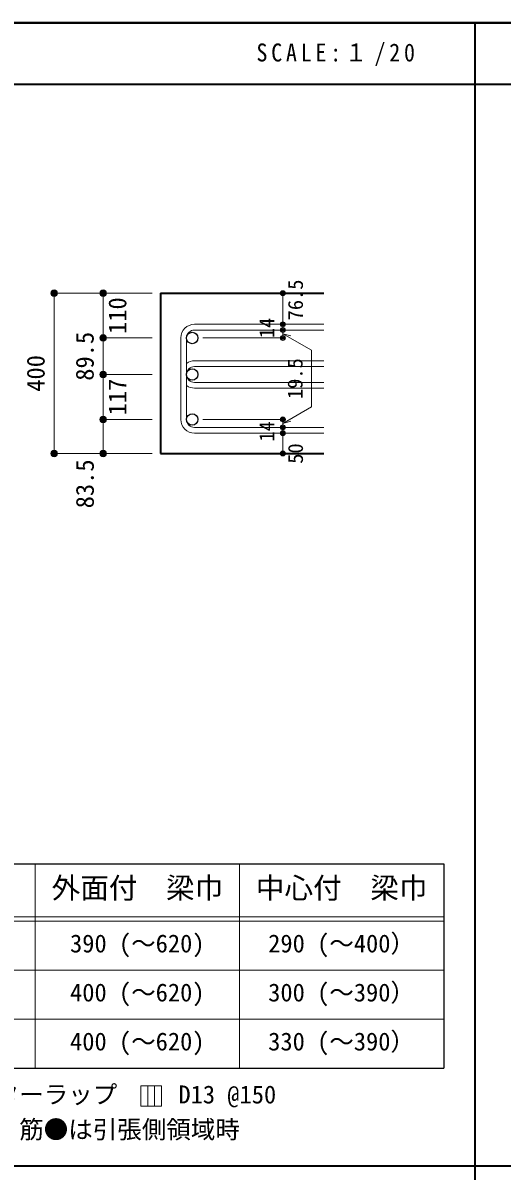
# Model space of a CAD drawing. Units: millimetres at full size, sheet at 1:20; some dimension numbers follow another scale. Extents: x -3982 to 3969, y -2797 to 2801.
# Drawn here: x -1856 to -683, y -10 to 2801 of the extents above; entities that cross this region are included whole.
import ezdxf
from ezdxf.enums import TextEntityAlignment as Align

# ---------------------------------------------------------------- set-up
doc = ezdxf.new("R2010")
doc.units = ezdxf.units.MM
doc.header["$LTSCALE"] = 20
doc.header["$PDMODE"] = 32
doc.header["$PDSIZE"] = 12
for name, color, linetype, lineweight in [('6-1_躯体線', 2, 'Continuous', 35), ('6-5_梁主筋', 7, 'Continuous', 18), ('6-6_S.T.P.', 7, 'Continuous', 18), ('6-7_文字', 7, 'Continuous', 18), ('6-D_寸法', 4, 'Continuous', 9), ('6-E_枠', 7, 'Continuous', 18), ('F-0_枠', 6, 'Continuous', 40)]:
    doc.layers.add(name, color=color, linetype=linetype, lineweight=lineweight)
doc.styles.add('ＭＳ ゴシック', font='')
doc.styles.get('ＭＳ ゴシック').set_extended_font_data('MS Gothic')

msp = doc.modelspace()

# ---------------------------------------------------------------- linework, layer by layer
at = {"layer": '6-1_躯体線'}
for p, q in [((-1519.2, 2139.12), (-1119.2, 2139.12)), ((-1519.2, 2139.12), (-1519.2, 1746.62)), ((-1519.2, 1746.62), (-1119.2, 1746.62))]:
    msp.add_line(p, q, dxfattribs=at)
at = {"layer": '6-5_梁主筋', "color": 3, "lineweight": 25}
for centre in [(-1441.2, 2029.49), (-1441.2, 1940.12), (-1441.2, 1830.12)]:
    msp.add_circle(centre, 14, dxfattribs=at)
at = {"layer": '6-6_S.T.P.'}
for p, q in [((-1435.7, 2062.99), (-1119.2, 2062.99)), ((-1469.2, 2029.49), (-1469.2, 1830.12)), ((-1455.2, 2029.49), (-1455.2, 1830.12)), ((-1435.7, 2048.99), (-1119.2, 2048.99)), ((-1435.7, 1973.62), (-1119.2, 1973.62)), ((-1435.7, 1959.62), (-1119.2, 1959.62)), ((-1435.7, 1920.62), (-1119.2, 1920.62)), ((-1435.7, 1906.62), (-1119.2, 1906.62)), ((-1435.7, 1810.62), (-1119.2, 1810.62)), ((-1435.7, 1796.62), (-1119.2, 1796.62))]:
    msp.add_line(p, q, dxfattribs=at)
at = {"layer": '6-6_S.T.P.', "color": 4, "lineweight": 9}
for p, q in [((-1659.2, 2029.49), (-1659.2, 1940.12)), ((-1659.2, 1940.12), (-1659.2, 1830.12))]:
    msp.add_line(p, q, dxfattribs=at)
at = {"layer": '6-6_S.T.P.'}
for centre, radius, start, end in [((-1435.7, 2029.49), 33.5, 90, 180), ((-1435.7, 2029.49), 19.5, 90, 180), ((-1435.7, 1940.12), 33.5, 90, 125.59765), ((-1435.7, 1940.12), 19.5, 90, 180), ((-1435.7, 1940.12), 19.5, 180, 270), ((-1435.7, 1940.12), 33.5, 234.40235, 270), ((-1435.7, 1830.12), 33.5, 180, 270), ((-1435.7, 1830.12), 19.5, 180, 270)]:
    msp.add_arc(centre, radius, start, end, dxfattribs=at)
for p in [(-1659.2, 2029.49), (-1659.2, 1940.12), (-1659.2, 1830.12)]:
    msp.add_point(p, dxfattribs=at)
at = {"layer": '6-7_文字'}
for p, q in [((-1550.06, 198.66), (-1550.06, 148.66)), ((-1533.39, 198.66), (-1533.39, 148.66))]:
    msp.add_line(p, q, dxfattribs=at)
msp.add_lwpolyline([(-1566.72, 148.66), (-1516.72, 148.66), (-1516.72, 198.66), (-1566.72, 198.66)], close=True, dxfattribs=at)
at = {"layer": '6-D_寸法'}
for p, q in [((-1779.2, 2139.12), (-1659.2, 2139.12)), ((-1779.2, 2139.12), (-1779.2, 1746.62)), ((-1659.2, 2139.12), (-1659.2, 2029.49)), ((-1659.2, 2139.12), (-1539.2, 2139.12)), ((-1219.2, 2063.56), (-1219.2, 2139.12)), ((-1219.2, 2048.99), (-1219.2, 2062.99)), ((-1659.2, 2029.49), (-1539.2, 2029.49)), ((-1659.2, 2029.49), (-1659.2, 1940.12)), ((-1219.2, 2029.49), (-1415.29, 2029.49)), ((-1219.2, 2039.81), (-1199.88, 2034.63)), ((-1219.2, 2039.81), (-1149.14, 1999.36)), ((-1149.14, 1999.36), (-1149.14, 1860.82)), ((-1659.2, 1940.12), (-1539.2, 1940.12)), ((-1219.2, 1820.37), (-1149.14, 1860.82)), ((-1219.2, 1830.12), (-1415.29, 1830.12)), ((-1219.2, 1810.62), (-1219.2, 1830.12)), ((-1219.2, 1820.37), (-1199.88, 1825.55)), ((-1219.2, 1796.62), (-1219.2, 1810.62)), ((-1219.2, 1746.62), (-1219.2, 1796.62)), ((-1779.2, 1746.62), (-1659.2, 1746.62)), ((-1779.2, 1746.62), (-1669.33, 1746.62)), ((-1659.2, 1746.62), (-1539.2, 1746.62))]:
    msp.add_line(p, q, dxfattribs=at)
for points in [[(-1219.2, 2029.49), (-1219.2, 2049.56), (-1219.2, 2029.49)], [(-1659.2, 1746.62), (-1659.2, 1830.12), (-1539.2, 1830.12)]]:
    msp.add_lwpolyline(points, dxfattribs=at)
for centre, radius in [((-1779.2, 2139.12), 8), ((-1779.2, 2139.12), 7.2), ((-1779.2, 2139.12), 6.4), ((-1779.2, 2139.12), 5.6), ((-1779.2, 2139.12), 4.8), ((-1779.2, 2139.12), 4), ((-1779.2, 2139.12), 3.2), ((-1779.2, 2139.12), 2.4), ((-1779.2, 2139.12), 1.6), ((-1779.2, 2139.12), 0.8), ((-1659.2, 2139.12), 8), ((-1659.2, 2139.12), 7.2), ((-1659.2, 2139.12), 6.4), ((-1659.2, 2139.12), 5.6), ((-1659.2, 2139.12), 4.8), ((-1659.2, 2139.12), 4), ((-1659.2, 2139.12), 3.2), ((-1659.2, 2139.12), 2.4), ((-1659.2, 2139.12), 1.6), ((-1659.2, 2139.12), 0.8), ((-1219.2, 2139.12), 4), ((-1219.2, 2139.12), 3.6), ((-1219.2, 2139.12), 3.2), ((-1219.2, 2139.12), 2.8), ((-1219.2, 2139.12), 2.4), ((-1219.2, 2139.12), 2), ((-1219.2, 2139.12), 1.6), ((-1219.2, 2139.12), 1.2), ((-1219.2, 2139.12), 0.8), ((-1219.2, 2139.12), 0.4), ((-1219.2, 2062.99), 4), ((-1219.2, 2048.99), 4), ((-1219.2, 2062.99), 3.6), ((-1219.2, 2048.99), 3.6), ((-1219.2, 2062.99), 3.2), ((-1219.2, 2048.99), 3.2), ((-1219.2, 2062.99), 2.8), ((-1219.2, 2062.99), 2.4), ((-1219.2, 2062.99), 2), ((-1219.2, 2062.99), 1.6), ((-1219.2, 2062.99), 1.2), ((-1219.2, 2062.99), 0.8), ((-1219.2, 2062.99), 0.4), ((-1659.2, 2029.49), 8), ((-1659.2, 2029.49), 7.2), ((-1659.2, 2029.49), 6.4), ((-1659.2, 2029.49), 5.6), ((-1659.2, 2029.49), 4.8), ((-1659.2, 2029.49), 4), ((-1659.2, 2029.49), 3.2), ((-1659.2, 2029.49), 2.4), ((-1659.2, 2029.49), 1.6), ((-1659.2, 2029.49), 0.8), ((-1219.2, 2029.49), 4), ((-1219.2, 2029.49), 3.6), ((-1219.2, 2029.49), 3.2), ((-1219.2, 2048.99), 2.8), ((-1219.2, 2029.49), 2.8), ((-1219.2, 2048.99), 2.4), ((-1219.2, 2029.49), 2.4), ((-1219.2, 2048.99), 2), ((-1219.2, 2029.49), 2), ((-1219.2, 2048.99), 1.6), ((-1219.2, 2029.49), 1.6), ((-1219.2, 2048.99), 1.2), ((-1219.2, 2029.49), 1.2), ((-1219.2, 2048.99), 0.8), ((-1219.2, 2029.49), 0.8), ((-1219.2, 2048.99), 0.4), ((-1219.2, 2029.49), 0.4), ((-1659.2, 1940.12), 8), ((-1659.2, 1940.12), 7.2), ((-1659.2, 1940.12), 6.4), ((-1659.2, 1940.12), 5.6), ((-1659.2, 1940.12), 4.8), ((-1659.2, 1940.12), 4), ((-1659.2, 1940.12), 3.2), ((-1659.2, 1940.12), 2.4), ((-1659.2, 1940.12), 1.6), ((-1659.2, 1940.12), 0.8), ((-1659.2, 1830.12), 8), ((-1659.2, 1830.12), 7.2), ((-1659.2, 1830.12), 6.4), ((-1659.2, 1830.12), 5.6), ((-1659.2, 1830.12), 4.8), ((-1659.2, 1830.12), 4), ((-1659.2, 1830.12), 3.2), ((-1659.2, 1830.12), 2.4), ((-1659.2, 1830.12), 1.6), ((-1659.2, 1830.12), 0.8), ((-1219.2, 1830.12), 4), ((-1219.2, 1830.12), 3.6), ((-1219.2, 1830.12), 3.2), ((-1219.2, 1830.12), 2.8), ((-1219.2, 1830.12), 2.4), ((-1219.2, 1830.12), 2), ((-1219.2, 1830.12), 1.6), ((-1219.2, 1830.12), 1.2), ((-1219.2, 1830.12), 0.8), ((-1219.2, 1830.12), 0.4), ((-1219.2, 1810.62), 4), ((-1219.2, 1796.62), 4), ((-1219.2, 1810.62), 3.6), ((-1219.2, 1796.62), 3.6), ((-1219.2, 1810.62), 3.2), ((-1219.2, 1796.62), 3.2), ((-1219.2, 1810.62), 2.8), ((-1219.2, 1796.62), 2.8), ((-1219.2, 1810.62), 2.4), ((-1219.2, 1796.62), 2.4), ((-1219.2, 1810.62), 2), ((-1219.2, 1810.62), 1.6), ((-1219.2, 1810.62), 1.2), ((-1219.2, 1810.62), 0.8), ((-1219.2, 1810.62), 0.4), ((-1219.2, 1796.62), 2), ((-1219.2, 1796.62), 1.6), ((-1219.2, 1796.62), 1.2), ((-1219.2, 1796.62), 0.8), ((-1219.2, 1796.62), 0.4), ((-1779.2, 1746.62), 8), ((-1779.2, 1746.62), 7.2), ((-1779.2, 1746.62), 6.4), ((-1779.2, 1746.62), 5.6), ((-1779.2, 1746.62), 4.8), ((-1779.2, 1746.62), 4), ((-1779.2, 1746.62), 3.2), ((-1779.2, 1746.62), 2.4), ((-1779.2, 1746.62), 1.6), ((-1779.2, 1746.62), 0.8), ((-1659.2, 1746.62), 8), ((-1659.2, 1746.62), 7.2), ((-1659.2, 1746.62), 6.4), ((-1659.2, 1746.62), 5.6), ((-1659.2, 1746.62), 4.8), ((-1659.2, 1746.62), 4), ((-1659.2, 1746.62), 3.2), ((-1659.2, 1746.62), 2.4), ((-1659.2, 1746.62), 1.6), ((-1659.2, 1746.62), 0.8), ((-1219.2, 1746.62), 4), ((-1219.2, 1746.62), 3.6), ((-1219.2, 1746.62), 3.2), ((-1219.2, 1746.62), 2.8), ((-1219.2, 1746.62), 2.4), ((-1219.2, 1746.62), 2), ((-1219.2, 1746.62), 1.6), ((-1219.2, 1746.62), 1.2), ((-1219.2, 1746.62), 0.8), ((-1219.2, 1746.62), 0.4)]:
    msp.add_circle(centre, radius, dxfattribs=at)
at = {"layer": '6-D_寸法', "color": 7}
for p in [(-1779.2, 2139.12), (-1659.2, 2139.12), (-1219.2, 2139.12), (-1219.2, 2062.99), (-1219.2, 2048.99), (-1659.2, 2029.49), (-1219.2, 2029.49), (-1659.2, 1940.12), (-1659.2, 1830.12), (-1219.2, 1830.12), (-1219.2, 1810.62), (-1219.2, 1796.62), (-1779.2, 1746.62), (-1659.2, 1746.62), (-1219.2, 1746.62)]:
    msp.add_point(p, dxfattribs=at)
at = {"layer": '6-E_枠', "color": 3, "lineweight": 25}
for p, q in [((-2267.02, 741.85), (-825.33, 741.85)), ((-825.33, 741.85), (-825.33, 241.85)), ((-2267.02, 241.85), (-825.33, 241.85))]:
    msp.add_line(p, q, dxfattribs=at)
at = {"layer": '6-E_枠'}
for p, q in [((-1825.33, 741.85), (-1825.33, 241.85)), ((-1325.33, 741.85), (-1325.33, 241.85)), ((-2267.02, 611.85), (-825.33, 611.85)), ((-2267.02, 601.85), (-825.33, 601.85)), ((-2267.02, 481.85), (-825.33, 481.85)), ((-2267.02, 361.85), (-825.33, 361.85))]:
    msp.add_line(p, q, dxfattribs=at)
at = {"layer": 'F-0_枠'}
msp.add_line((-3981.92, 2800.77), (3969.4, 2800.77), dxfattribs=at)
at = {"layer": 'F-0_枠', "color": 2, "lineweight": 35}
for p, q in [((-749.76, 2800.77), (-749.76, -2796.83)), ((-3981.92, 2650.77), (2482.4, 2650.77)), ((2482.4, 1.97), (-3981.92, 1.97))]:
    msp.add_line(p, q, dxfattribs=at)

# ---------------------------------------------------------------- texts
at = {"layer": '6-6_S.T.P.', "color": 4, "style": 'ＭＳ ゴシック'}
for s, p in [('89.5', (-1669.2, 1924.81)), ('117', (-1589.2, 1840.12))]:
    msp.add_text(s, height=43.99, rotation=90, dxfattribs=at).set_placement(p, align=Align.BOTTOM_LEFT)
at = {"layer": '6-7_文字', "color": 2, "style": 'ＭＳ ゴシック'}
for s, p in [('外面付\u3000梁巾', (-1785.33, 641.85)), ('中心付\u3000梁巾', (-1285.33, 641.85))]:
    msp.add_text(s, height=51.32, dxfattribs=at).set_placement(p, align=Align.BOTTOM_LEFT)
at = {"layer": '6-7_文字', "style": 'ＭＳ ゴシック'}
for s, p in [('390 (～620)', (-1740.33, 511.85)), ('290 (～400）', (-1255.33, 511.85)), ('400 (～620)', (-1740.33, 391.85)), ('300 (～390）', (-1255.33, 391.85)), ('400 (～620)', (-1740.33, 271.85)), ('330 (～390）', (-1255.33, 271.85)), ('※ 基礎梁スターラップ     D13 @150', (-2254.64, 142.13)), ('※ 柱型立上り筋●は引張側領域時', (-2254.64, 56.45))]:
    msp.add_text(s, height=43.99, dxfattribs=at).set_placement(p, align=Align.BOTTOM_LEFT)
at = {"layer": '6-7_文字', "color": 2, "insert": (-1283.99, 2695.77), "char_height": 43.99, "attachment_point": 7, "style": 'ＭＳ ゴシック'}
msp.add_mtext('\\T1.34;\\W0.9;SCALE:１/20', dxfattribs=at)
at = {"layer": '6-D_寸法', "style": 'ＭＳ ゴシック'}
for s, height, p in [('76.5', 36.66, (-1159.23, 2072.74)), ('110', 43.99, (-1589.2, 2039.31)), ('14', 36.66, (-1229.2, 2029.1)), ('400', 43.99, (-1789.2, 1897.87)), ('19.5', 36.66, (-1160.22, 1880.09)), ('14', 36.66, (-1229.59, 1775.94)), ('50', 36.66, (-1159.2, 1721.62)), ('83.5', 43.99, (-1668.89, 1612.46))]:
    msp.add_text(s, height=height, rotation=90, dxfattribs=at).set_placement(p, align=Align.BOTTOM_LEFT)

doc.saveas('drawing.dxf')
